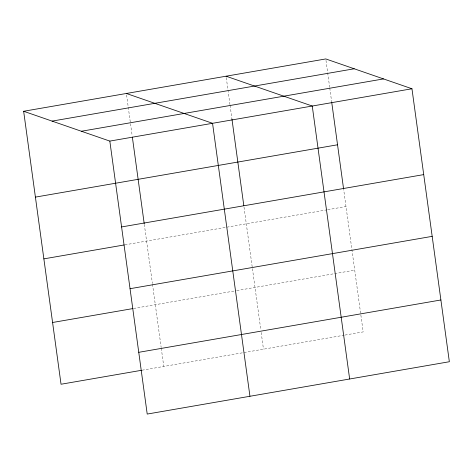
<?xml version="1.0" encoding="UTF-8"?>
<svg xmlns="http://www.w3.org/2000/svg" width="473" height="473" viewBox="0 0 473 473"><rect width="100%" height="100%" fill="white"/><g stroke="black" fill="none" stroke-linecap="round" stroke-linejoin="round"><path stroke-width="0.35" stroke-dasharray="2.37 1.77" d="M124.89 244.837L327.08 209.811M327.807 209.687L346 206.535M133.605 308.455L236.092 290.706M236.819 290.576L354.715 270.154M142.066 370.205L344.255 335.186M344.983 335.055L363.175 331.904L343.711 189.827M325.98 60.39L327.576 72.032M327.677 72.759L329.669 87.31M329.77 88.037L331.662 101.861M226.277 77.661L229.967 104.58M230.067 105.308L231.959 119.131M244.009 207.097L260.783 329.563M261.185 332.466L263.473 349.175M126.575 94.931L132.156 135.674M144.306 224.368L152.407 283.493M152.501 284.22L161.181 347.56M161.281 348.288L163.77 366.445"/><path stroke-width="0.71" d="M23.65 111.267L325.785 58.936L411.959 88.758L449.35 361.733L147.215 414.064L109.825 141.096L23.65 111.267L61.041 384.242L141.344 370.329M52.089 121.112L354.218 68.774M81.386 131.252L383.52 78.914M109.825 141.096L411.959 88.758M35.41 197.117L337.545 144.785M121.585 226.945L423.719 174.608M43.871 258.867L124.168 244.961M130.045 288.696L432.174 236.358M52.586 322.491L132.883 308.579M138.76 352.314L440.889 299.977M226.076 76.206L312.251 106.029L349.648 379.003M126.374 93.477L212.548 123.299L249.945 396.273M331.762 102.588L343.611 189.099M231.959 119.131L243.808 205.643M132.357 137.129L144.206 223.64"/></g></svg>
